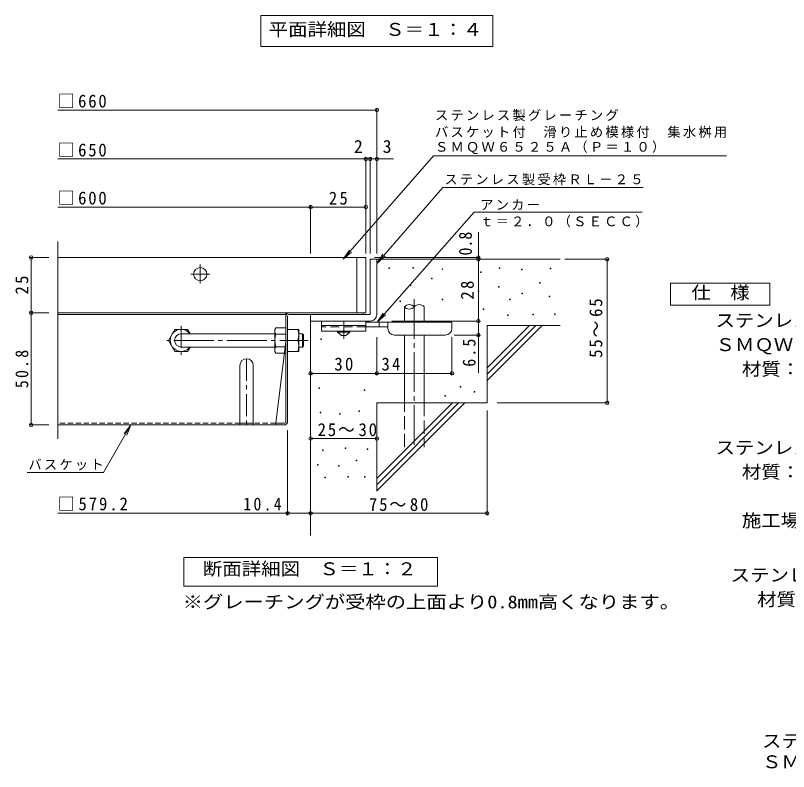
# Model space of a CAD drawing. Units: millimetres on the paper, enlarged 4 times, with parts at other scales. Extents: x -950 to 1126, y -781 to 780.
# Drawn here: x -822 to -122, y -781 to -96 of the extents above; entities that cross this region are included whole.
import ezdxf
from ezdxf.enums import TextEntityAlignment as Align

# ---------------------------------------------------------------- set-up
doc = ezdxf.new("R2010")
doc.units = ezdxf.units.MM
doc.header["$LTSCALE"] = 4
doc.header["$PDMODE"] = 32
doc.header["$PDSIZE"] = 3.2
for name, pattern in [('CHAIN1', [8, 5, -1, 1, -1]), ('CHAIN2', [12, 9, -1, 1, -1]), ('DASHED1', [1.8, 1.2, -0.6]), ('DASHED2', [3, 2, -1]), ('DASHED3', [4, 3, -1])]:
    doc.linetypes.add(name, pattern=pattern)
for name, color, linetype, lineweight in [('A-5_文字', 7, 'Continuous', 9), ('D-0_芯', 7, 'Continuous', 9), ('D-1_躯体', 2, 'Continuous', 9), ('D-2_仕上', 3, 'Continuous', 9), ('D-4_その他', 7, 'Continuous', 9), ('D-5_文字', 7, 'Continuous', 9), ('D-6_寸法', 6, 'Continuous', 9), ('D-7_ハッチ', 2, 'Continuous', 9), ('D-8_記号', 2, 'Continuous', 9), ('D-9_0-HOJO', 4, 'Continuous', 9), ('D-B_7-WAKU-T', 2, 'Continuous', 9), ('F-5_F-5ﾚｲﾔ', 7, 'Continuous', 9)]:
    doc.layers.add(name, color=color, linetype=linetype, lineweight=lineweight)
doc.styles.add('ＭＳ ゴシック', font='')
doc.styles.get('ＭＳ ゴシック').set_extended_font_data('MS Gothic')

msp = doc.modelspace()

# ---------------------------------------------------------------- linework, layer by layer
at = {"layer": 'A-5_文字'}
for p, q in [((-599.913, -96.015), (-389.513, -96.015)), ((-599.913, -96.015), (-599.913, -124.015)), ((-389.513, -96.015), (-389.513, -124.015)), ((-599.913, -124.015), (-389.513, -124.015))]:
    msp.add_line(p, q, dxfattribs=at)
at = {"layer": 'D-0_芯'}
for points in [[(-483.863, -325.217), (-483.863, -324.617), (-483.263, -324.617), (-483.263, -325.217)], [(-462.207, -324.947), (-462.207, -324.347), (-461.607, -324.347), (-461.607, -324.947)], [(-435.678, -326.03), (-435.678, -325.429), (-435.078, -325.429), (-435.078, -326.03)], [(-400.758, -328.736), (-400.758, -328.136), (-400.158, -328.136), (-400.158, -328.736)], [(-383.975, -325.217), (-383.975, -324.617), (-383.375, -324.617), (-383.375, -325.217)], [(-363.673, -326.3), (-363.673, -325.7), (-363.073, -325.7), (-363.073, -326.3)], [(-337.685, -325.488), (-337.685, -324.888), (-337.085, -324.888), (-337.085, -325.488)], [(-445.153, -334.421), (-445.153, -333.821), (-444.553, -333.821), (-444.553, -334.421)], [(-464.372, -340.647), (-464.372, -340.047), (-463.772, -340.047), (-463.772, -340.647)], [(-384.516, -342.001), (-384.516, -341.401), (-383.916, -341.401), (-383.916, -342.001)], [(-347.431, -338.482), (-347.431, -337.882), (-346.831, -337.882), (-346.831, -338.482)], [(-402.924, -346.061), (-402.924, -345.461), (-402.324, -345.461), (-402.324, -346.061)], [(-363.402, -347.956), (-363.402, -347.356), (-362.802, -347.356), (-362.802, -347.956)], [(-473.847, -354.994), (-473.847, -354.394), (-473.247, -354.394), (-473.247, -354.994)], [(-435.407, -353.641), (-435.407, -353.041), (-434.807, -353.041), (-434.807, -353.641)], [(-374.5, -353.641), (-374.5, -353.041), (-373.9, -353.041), (-373.9, -353.641)], [(-338.498, -350.934), (-338.498, -350.334), (-337.897, -350.334), (-337.897, -350.934)], [(-398.322, -362.303), (-398.322, -361.703), (-397.722, -361.703), (-397.722, -362.303)], [(-376.395, -367.717), (-376.395, -367.117), (-375.795, -367.117), (-375.795, -367.717)], [(-353.386, -367.176), (-353.386, -366.576), (-352.786, -366.576), (-352.786, -367.176)], [(-333.625, -366.905), (-333.625, -366.305), (-333.025, -366.305), (-333.025, -366.905)], [(-545.599, -389.458), (-545.599, -388.858), (-544.999, -388.858), (-544.999, -389.458)], [(-547.174, -433.924), (-547.174, -433.324), (-546.574, -433.324), (-546.574, -433.924)], [(-419.186, -432.716), (-419.186, -432.115), (-418.586, -432.115), (-418.586, -432.716)], [(-506.261, -435.582), (-506.261, -434.982), (-505.661, -434.982), (-505.661, -435.582)], [(-432.991, -440.836), (-432.991, -440.236), (-432.391, -440.236), (-432.391, -440.836)], [(-406.443, -437.016), (-406.443, -436.416), (-405.843, -436.416), (-405.843, -437.016)], [(-546.208, -455.694), (-546.208, -455.094), (-545.608, -455.094), (-545.608, -455.694)], [(-510.882, -454.781), (-510.882, -454.181), (-510.282, -454.181), (-510.282, -454.781)], [(-528.545, -456.912), (-528.545, -456.312), (-527.945, -456.312), (-527.945, -456.912)], [(-544.076, -489.802), (-544.076, -489.202), (-543.476, -489.202), (-543.476, -489.802)], [(-523.368, -488.28), (-523.368, -487.679), (-522.768, -487.679), (-522.768, -488.28)], [(-503.421, -489.041), (-503.421, -488.441), (-502.821, -488.441), (-502.821, -489.041)], [(-548.34, -503.202), (-548.34, -502.602), (-547.74, -502.602), (-547.74, -503.202)], [(-529.458, -504.116), (-529.458, -503.515), (-528.858, -503.515), (-528.858, -504.116)], [(-513.318, -499.395), (-513.318, -498.795), (-512.718, -498.795), (-512.718, -499.395)], [(-541.792, -514.622), (-541.792, -514.022), (-541.192, -514.022), (-541.192, -514.622)], [(-521.084, -514.013), (-521.084, -513.413), (-520.484, -513.413), (-520.484, -514.013)], [(-505.857, -514.013), (-505.857, -513.413), (-505.257, -513.413), (-505.257, -514.013)]]:
    msp.add_lwpolyline(points, close=True, dxfattribs=at)
at = {"layer": 'D-1_躯体'}
for p, q in [((-500.713, -316.838), (-500.713, -366.838)), ((-494.713, -316.838), (-500.713, -316.838)), ((-494.713, -366.838), (-494.713, -316.838)), ((-500.713, -366.838), (-554.713, -366.838)), ((-554.713, -372.838), (-554.713, -366.838)), ((-554.713, -372.838), (-500.713, -372.838))]:
    msp.add_line(p, q, dxfattribs=at)
at = {"layer": 'D-1_躯体', "color": 3}
for p, q in [((-565.516, -384.238), (-562.116, -384.238)), ((-562.116, -384.238), (-561.116, -385.238)), ((-562.116, -396.238), (-562.116, -384.238)), ((-561.116, -395.238), (-561.116, -385.238)), ((-565.516, -396.238), (-562.116, -396.238)), ((-562.116, -396.238), (-561.116, -395.238))]:
    msp.add_line(p, q, dxfattribs=at)
at = {"layer": 'D-1_躯体'}
msp.add_arc((-500.713, -366.838), 6, 270, 0, dxfattribs=at)
at = {"layer": 'D-2_仕上'}
for p, q in [((-783.78, -479.346), (-783.78, -300.606)), ((-504.713, -315.238), (-783.78, -315.238)), ((-512.713, -315.238), (-512.713, -365.238)), ((-504.713, -315.238), (-504.713, -365.238)), ((-783.78, -365.238), (-504.713, -365.238))]:
    msp.add_line(p, q, dxfattribs=at)
at = {"layer": 'D-2_仕上', "linetype": 'CHAIN1'}
for p, q in [((-654.713, -338.849), (-654.713, -321.627)), ((-663.324, -330.238), (-646.102, -330.238))]:
    msp.add_line(p, q, dxfattribs=at)
at = {"layer": 'D-2_仕上'}
msp.add_circle((-654.713, -330.238), 6, dxfattribs=at)
at = {"layer": 'D-4_その他'}
for p, q in [((-783.78, -181.691), (-494.713, -181.691)), ((-494.713, -311.655), (-494.713, -180.491)), ((-783.78, -225.969), (-504.712, -225.969)), ((-504.712, -311.655), (-504.712, -224.769)), ((-504.712, -225.969), (-502.712, -225.969)), ((-502.712, -225.969), (-479.648, -225.969)), ((-500.712, -311.655), (-500.712, -224.769)), ((-783.78, -269.47), (-554.713, -269.47)), ((-554.713, -311.655), (-554.713, -268.27)), ((-554.713, -269.47), (-504.712, -269.47)), ((-402.727, -316.838), (-402.727, -292.258)), ((-809.137, -315.238), (-791.78, -315.238)), ((-807.937, -365.238), (-807.937, -315.238)), ((-401.527, -315.238), (-496.713, -315.238)), ((-401.527, -316.838), (-486.946, -316.838)), ((-402.727, -372.838), (-402.727, -316.838)), ((-324.301, -316.838), (-284.839, -316.838)), ((-286.039, -446.838), (-286.039, -316.838)), ((-809.137, -365.238), (-791.78, -365.238)), ((-807.937, -466.838), (-807.937, -365.238)), ((-481.108, -372.838), (-401.527, -372.838)), ((-402.727, -372.838), (-402.727, -419.538)), ((-494.709, -421.279), (-494.709, -387.437)), ((-426.709, -421.279), (-426.709, -387.437)), ((-401.527, -385.437), (-424.709, -385.437)), ((-385.818, -446.838), (-284.839, -446.838)), ((-394.712, -453.838), (-394.712, -548.038)), ((-809.137, -466.838), (-791.777, -466.838)), ((-717.531, -466.838), (-721.358, -476.077)), ((-575.516, -548.038), (-575.516, -471.638)), ((-554.713, -479.085), (-494.713, -479.085)), ((-554.713, -526.838), (-554.713, -548.038)), ((-575.516, -546.838), (-783.78, -546.838)), ((-554.713, -546.838), (-575.516, -546.838)), ((-554.713, -546.838), (-394.712, -546.838))]:
    msp.add_line(p, q, dxfattribs=at)
for points in [[(-554.709, -420.079), (-494.709, -420.079), (-426.709, -420.079)], [(-811.609, -509.845), (-742.362, -509.845), (-717.531, -466.838), (-723.619, -474.771)]]:
    msp.add_lwpolyline(points, dxfattribs=at)
for p in [(-494.713, -181.691), (-504.712, -225.969), (-500.712, -225.969), (-494.713, -225.969), (-554.713, -269.47), (-504.712, -269.47), (-807.937, -315.238), (-402.727, -315.238), (-402.727, -316.838), (-286.039, -316.838), (-807.937, -365.238), (-402.727, -372.838), (-402.727, -385.437), (-554.709, -420.079), (-494.709, -420.079), (-426.709, -420.079), (-286.039, -446.838), (-807.937, -466.838), (-807.937, -466.838), (-554.713, -479.085), (-494.713, -479.085), (-575.516, -546.838), (-554.713, -546.838), (-394.712, -546.838)]:
    msp.add_point(p, dxfattribs=at)
at = {"layer": 'D-5_文字'}
for p, q in [((-443.426, -222.998), (-525.101, -316.838)), ((-443.426, -222.998), (-178.046, -222.998)), ((-434.787, -251.673), (-494.713, -320.525)), ((-434.787, -251.673), (-253.456, -251.673)), ((-406.539, -274.15), (-254.383, -274.15)), ((-525.101, -316.838), (-519.577, -308.503)), ((-525.101, -316.838), (-517.608, -310.216)), ((-494.713, -320.525), (-489.189, -312.19)), ((-494.713, -320.525), (-487.219, -313.904)), ((-494.404, -373.837), (-486.911, -367.216))]:
    msp.add_line(p, q, dxfattribs=at)
msp.add_lwpolyline([(-406.539, -274.15), (-494.404, -373.837), (-488.88, -365.502)], dxfattribs=at)
for points in [[(-228.713, -358.337), (-228.713, -338.337), (-138.713, -338.337), (-138.713, -358.337)], [(-669.713, -612.838), (-669.713, -586.838), (-439.713, -586.838), (-439.713, -612.838)]]:
    msp.add_lwpolyline(points, close=True, dxfattribs=at)
at = {"layer": 'D-6_寸法'}
for p, q in [((-494.713, -316.838), (-328.713, -316.838)), ((-469.796, -373.837), (-469.796, -359.837)), ((-451.796, -373.837), (-451.796, -359.837)), ((-554.713, -372.838), (-554.713, -566.838)), ((-394.713, -415.242), (-356.309, -376.838)), ((-394.713, -376.838), (-328.713, -376.838)), ((-394.713, -420.898), (-350.652, -376.838)), ((-394.713, -376.838), (-394.713, -446.838)), ((-394.713, -426.554), (-344.996, -376.838)), ((-469.796, -446.838), (-469.796, -385.437)), ((-451.796, -446.838), (-451.796, -385.437)), ((-494.713, -446.838), (-394.713, -446.838)), ((-494.713, -515.241), (-426.309, -446.838)), ((-494.713, -446.838), (-494.713, -526.838)), ((-494.713, -520.897), (-420.653, -446.838)), ((-494.713, -526.553), (-414.997, -446.838))]:
    msp.add_line(p, q, dxfattribs=at)
at = {"layer": 'D-6_寸法', "linetype": 'CHAIN2'}
msp.add_line((-460.796, -352.853), (-460.796, -486.838), dxfattribs=at)
at = {"layer": 'D-6_寸法', "linetype": 'DASHED3'}
for p, q in [((-469.796, -486.838), (-469.796, -446.838)), ((-451.796, -446.838), (-451.796, -486.838))]:
    msp.add_line(p, q, dxfattribs=at)
at = {"layer": 'D-6_寸法'}
for centre, start, end in [((-465.296, -363.899), 42.07146, 137.92854), ((-465.296, -355.775), 222.07146, 317.92854), ((-456.296, -363.899), 42.07146, 137.92854)]:
    msp.add_arc(centre, 6.062, start, end, dxfattribs=at)
at = {"layer": 'D-7_ハッチ'}
for p, q in [((-577.116, -365.238), (-783.777, -365.238)), ((-577.116, -366.838), (-783.777, -366.838)), ((-577.116, -463.905), (-577.116, -365.238)), ((-575.516, -463.638), (-575.516, -368.171)), ((-574.183, -366.838), (-507.109, -366.838)), ((-573.916, -365.238), (-507.109, -365.238)), ((-507.109, -365.238), (-507.109, -366.838)), ((-577.116, -391.238), (-586.341, -465.238)), ((-578.716, -466.838), (-783.777, -466.838)), ((-578.45, -465.238), (-586.341, -465.238))]:
    msp.add_line(p, q, dxfattribs=at)
at = {"layer": 'D-7_ハッチ', "linetype": 'DASHED1'}
for p, q in [((-618.716, -465.238), (-783.777, -465.238)), ((-586.341, -465.238), (-606.716, -465.238))]:
    msp.add_line(p, q, dxfattribs=at)
at = {"layer": 'D-7_ハッチ'}
for centre, radius, start, end in [((-573.916, -368.438), 3.2, 90, 180), ((-574.183, -368.171), 1.333, 90, 180), ((-584.741, -465.238), 1.6, 180, 270), ((-578.716, -463.638), 3.2, 270, 0), ((-578.45, -463.905), 1.333, 270, 0)]:
    msp.add_arc(centre, radius, start, end, dxfattribs=at)
at = {"layer": 'D-8_記号', "linetype": 'CHAIN1'}
for p, q in [((-671.909, -377.045), (-671.909, -403.431)), ((-658.716, -390.238), (-685.102, -390.238)), ((-612.716, -406.838), (-612.716, -466.838))]:
    msp.add_line(p, q, dxfattribs=at)
at = {"layer": 'D-8_記号'}
for p, q in [((-618.716, -412.838), (-618.716, -466.838)), ((-606.716, -412.838), (-606.716, -466.838)), ((-618.716, -465.238), (-606.716, -465.238))]:
    msp.add_line(p, q, dxfattribs=at)
msp.add_arc((-612.716, -412.838), 6, 0, 180, dxfattribs=at)
at = {"layer": 'D-9_0-HOJO', "color": 3}
for p, q in [((-544.709, -372.838), (-544.709, -381.838)), ((-504.709, -372.838), (-544.709, -372.838)), ((-504.709, -376.838), (-544.709, -376.838)), ((-504.709, -372.838), (-504.709, -381.838)), ((-504.709, -381.838), (-544.709, -381.838))]:
    msp.add_line(p, q, dxfattribs=at)
at = {"layer": 'D-9_0-HOJO', "color": 3, "linetype": 'DASHED2'}
msp.add_line((-504.709, -377.838), (-544.709, -377.838), dxfattribs=at)
at = {"layer": 'D-9_0-HOJO', "linetype": 'CHAIN1'}
msp.add_line((-524.709, -388.934), (-524.709, -372.838), dxfattribs=at)
at = {"layer": 'D-9_0-HOJO'}
for p, q in [((-426.709, -373.837), (-504.709, -373.837)), ((-484.699, -377.837), (-504.709, -377.837)), ((-492.709, -377.837), (-492.709, -373.837)), ((-484.709, -379.437), (-484.709, -373.837)), ((-426.709, -379.437), (-426.709, -373.837)), ((-478.709, -385.437), (-432.709, -385.437))]:
    msp.add_line(p, q, dxfattribs=at)
at = {"layer": 'D-9_0-HOJO', "color": 2}
for p, q in [((-530.209, -382.837), (-530.209, -381.838)), ((-530.209, -382.837), (-526.709, -385.837)), ((-530.209, -382.837), (-519.209, -382.837)), ((-522.71, -385.837), (-519.209, -382.837)), ((-519.209, -382.837), (-519.209, -381.838)), ((-526.709, -385.837), (-522.71, -385.837))]:
    msp.add_line(p, q, dxfattribs=at)
at = {"layer": 'D-9_0-HOJO'}
for centre, start, end in [((-478.709, -379.437), 180, 270), ((-432.709, -379.437), 270, 0)]:
    msp.add_arc(centre, 6, start, end, dxfattribs=at)
at = {"layer": 'D-B_7-WAKU-T'}
for p, q in [((-683.409, -390.238), (-677.636, -380.238)), ((-677.636, -380.238), (-666.183, -380.238)), ((-663.882, -384.222), (-666.183, -380.238)), ((-587.116, -380.238), (-586.25, -378.738)), ((-587.116, -400.238), (-587.116, -380.238)), ((-577.116, -378.738), (-586.25, -378.738)), ((-586.25, -384.511), (-577.116, -384.511)), ((-575.516, -380.238), (-565.516, -380.238)), ((-565.516, -400.238), (-565.516, -380.238)), ((-683.409, -390.238), (-677.636, -400.238)), ((-575.516, -390.238), (-566.382, -390.238)), ((-663.873, -396.238), (-666.183, -400.238)), ((-586.25, -395.964), (-577.116, -395.964)), ((-677.636, -400.238), (-666.183, -400.238)), ((-587.116, -400.238), (-586.25, -401.738)), ((-577.116, -401.738), (-586.25, -401.738)), ((-575.516, -400.238), (-565.516, -400.238))]:
    msp.add_line(p, q, dxfattribs=at)
at = {"layer": 'D-B_7-WAKU-T', "color": 3}
for p, q in [((-671.909, -384.238), (-587.116, -384.238)), ((-671.909, -396.238), (-587.116, -396.238))]:
    msp.add_line(p, q, dxfattribs=at)
at = {"layer": 'D-B_7-WAKU-T', "color": 3, "linetype": 'CHAIN2'}
msp.add_line((-678.485, -390.238), (-556.907, -390.238), dxfattribs=at)
at = {"layer": 'D-B_7-WAKU-T', "linetype": 'CHAIN1'}
msp.add_line((-560.143, -390.238), (-566.267, -390.238), dxfattribs=at)
at = {"layer": 'D-B_7-WAKU-T'}
for centre, radius, start, end in [((-671.909, -390.238), 10, 36.87019, 323.12981), ((-581.647, -381.558), 5.47, 180.2103, 212.68507), ((-580.552, -382.028), 6.579, 149.99998, 176.07924), ((-567.751, -390.238), 19.365, 162.79973, 197.20026), ((-580.383, -385.238), 14.866, 340.34633, 19.65366), ((-580.383, -395.238), 14.866, 340.34633, 19.65366), ((-581.647, -398.918), 5.47, 147.31491, 179.78969), ((-580.552, -398.448), 6.579, 183.92075, 210)]:
    msp.add_arc(centre, radius, start, end, dxfattribs=at)
at = {"layer": 'D-B_7-WAKU-T', "color": 3}
msp.add_arc((-671.909, -390.238), 6, 90, 270, dxfattribs=at)

# ---------------------------------------------------------------- texts
at = {"layer": 'A-5_文字', "color": 2, "style": 'ＭＳ ゴシック', "width": 1.1}
msp.add_text('平面詳細図\u3000Ｓ＝１：４', height=11.73, dxfattribs=at).set_placement((-592.713, -118.015), align=Align.BOTTOM_LEFT)
at = {"layer": 'D-4_その他', "color": 2, "style": 'ＭＳ ゴシック'}
for s, p in [('2', (-515.449, -223.969)), ('3', (-489.392, -223.969))]:
    msp.add_text(s, height=11.73, dxfattribs=at).set_placement(p, align=Align.BOTTOM_LEFT)
at = {"layer": 'D-4_その他', "color": 2, "style": 'ＭＳ ゴシック', "width": 0.9}
msp.add_text('0.8', height=11.73, rotation=90, dxfattribs=at).set_placement((-405.127, -313.354), align=Align.BOTTOM_LEFT)
at = {"layer": 'D-4_その他', "color": 2, "style": 'ＭＳ ゴシック'}
for s, width, p in [('ステンレス製バスケット\u3000ＤＫ－６００－Ｓ', 1.1, (-174.1, -612.129)), ('※グレーチングが受枠の上面より0.8mm高くなります。', 1.15, (-670.662, -636.423)), ('材質：ＳＵＳ３０４', 1.1, (-150.215, -634.129))]:
    msp.add_text(s, height=11.73, dxfattribs=dict(at, width=width)).set_placement(p, align=Align.BOTTOM_LEFT)
at = {"layer": 'D-4_その他', "color": 2, "char_height": 11.73, "attachment_point": 7, "style": 'ＭＳ ゴシック'}
for s, insert in [('\\T1.21;\\W0.95;□660', (-783.78, -179.691)), ('\\T1.21;\\W0.95;□650', (-783.78, -223.969)), ('\\T1.21;\\W0.95;□600', (-783.78, -267.47)), ('\\T1.27;\\W0.95;25', (-538.212, -267.47)), ('\\T1.27;\\W0.95;30', (-533.209, -417.679)), ('\\T1.27;\\W0.95;34', (-490.563, -417.679)), ('\\T1.22;\\W0.95;25～30', (-548.393, -477.085)), ('\\T1.23;\\W0.95;□579.2', (-783.78, -544.438)), ('\\T1.28;\\W0.9;10.4', (-615.701, -544.438)), ('\\T1.22;\\W0.95;75～80', (-501.86, -544.838))]:
    msp.add_mtext(s, dxfattribs=dict(at, insert=insert))
at = {"layer": 'D-4_その他', "color": 2, "char_height": 11.73, "attachment_point": 7, "rotation": 90, "style": 'ＭＳ ゴシック'}
for s, insert in [('\\T1.27;\\W0.95;25', (-810.337, -348.738)), ('\\T1.27;\\W0.95;28', (-406.727, -353.338)), ('\\T1.22;\\W0.95;55～65', (-290.251, -406.04)), ('\\T1.27;\\W0.9;6.5', (-405.127, -414.115)), ('\\T1.28;\\W0.9;50.8', (-810.337, -433.538))]:
    msp.add_mtext(s, dxfattribs=dict(at, insert=insert))
at = {"layer": 'D-4_その他', "insert": (-810.362, -507.942), "char_height": 8.798, "attachment_point": 7, "style": 'ＭＳ ゴシック'}
msp.add_mtext('\\T1.17;バスケット', dxfattribs=at)
at = {"layer": 'D-5_文字', "color": 2, "style": 'ＭＳ ゴシック', "width": 1.1}
for s, p in [('仕\u3000様', (-209.713, -356.337)), ('ステンレス製グレーチング\u3000バスケット付\u3000滑り止め模様付\u3000集水桝用', (-187.877, -381.506)), ('ＳＭＱＷ\u3000６５２５Ａ（Ｐ＝１０）', (-187.877, -403.506)), ('材質：メインバー\u3000ＦＢ４×２５（ＳＵＳ３０４）', (-163.992, -425.506)), ('ステンレス製受枠\u3000ＲＬ－２５（四方枠）', (-187.877, -496.743)), ('材質：ステンレス鋼板ｔ＝３．０（ＳＵＳ３０４）', (-163.992, -518.743)), ('施工場所の状況に合わせて、アンカーをプライヤー等で折り曲げてご使用ください。', (-163.992, -562.743)), ('断面詳細図\u3000Ｓ＝１：２', (-652.343, -606.45))]:
    msp.add_text(s, height=11.73, dxfattribs=at).set_placement(p, align=Align.BOTTOM_LEFT)
at = {"layer": 'D-5_文字', "char_height": 8.798, "attachment_point": 7, "style": 'ＭＳ ゴシック'}
for s, insert in [('\\T1.17;ステンレス製グレーチング', (-442.046, -191.689)), ('\\T1.17;バスケット付\u3000滑り止め模様付\u3000集水桝用', (-442.046, -206.934)), ('\\T1.17;ＳＭＱＷ６５２５Ａ（Ｐ＝１０）', (-442.046, -221.59)), ('\\T1.17;ステンレス製受枠ＲＬ－２５', (-433.54, -249.77)), ('\\T1.17;アンカー', (-401.082, -272.287)), ('\\T1.17;ｔ＝２．０（ＳＥＣＣ）', (-401.082, -288.014))]:
    msp.add_mtext(s, dxfattribs=dict(at, insert=insert))
at = {"layer": 'F-5_F-5ﾚｲﾔ', "color": 2, "style": 'ＭＳ ゴシック', "width": 1.1}
for s, p in [('ステンレス製グレーチング\u3000バスケット付\u3000滑り止め模様付\u3000集水桝用', (-145.731, -762.372)), ('ＳＭＱＷ\u3000６５２５Ａ（Ｐ＝１０）＋ＲＬ－２５（四方枠）＋ＤＫ－６００－Ｓ', (-145.731, -781.233))]:
    msp.add_text(s, height=11.73, dxfattribs=at).set_placement(p, align=Align.BOTTOM_LEFT)

doc.saveas('drawing.dxf')
